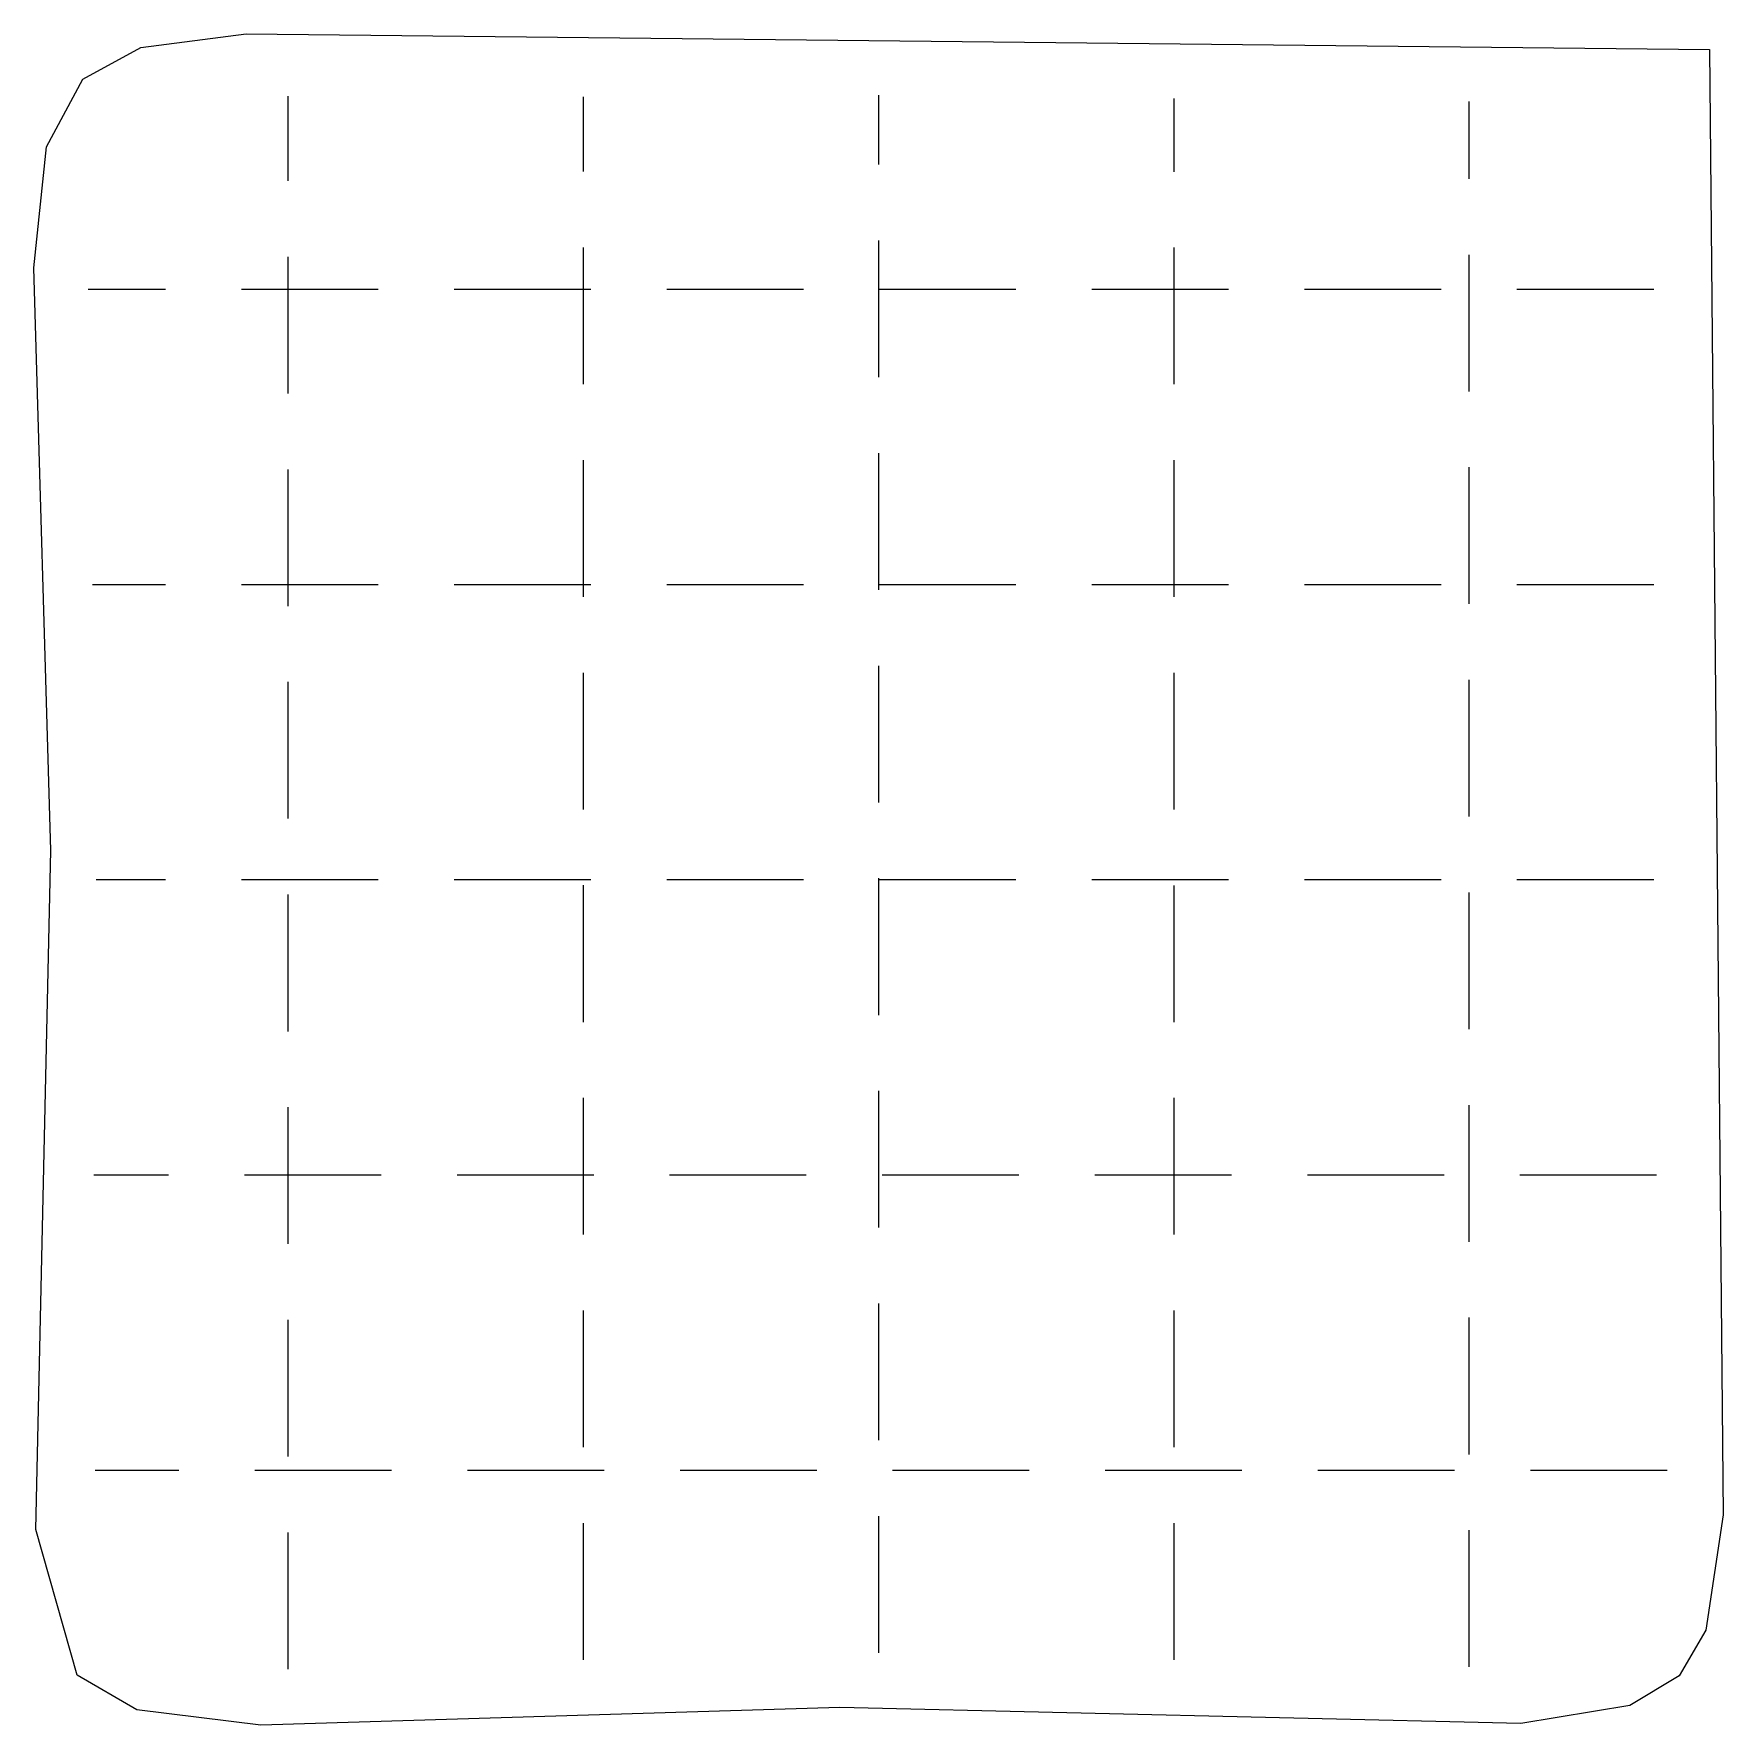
# Model space of a CAD drawing. Extents: x 0.4 to 14.7, y 0.4 to 14.8.
import ezdxf

# ---------------------------------------------------------------- set-up
doc = ezdxf.new("R2010")
doc.units = 0

msp = doc.modelspace()

# ---------------------------------------------------------------- linework, layer by layer
for p, q in [((1.34398, 14.63841), (2.236982, 14.753472)), ((1.34398, 14.63841), (2.236982, 14.753472)), ((2.236982, 14.753472), (14.626221, 14.621604)), ((2.236982, 14.753472), (14.626221, 14.621604)), ((0.852685, 14.368725), (1.34398, 14.63841)), ((0.852685, 14.368725), (1.34398, 14.63841)), ((14.626221, 14.621604), (14.742909, 2.213578)), ((14.626221, 14.621604), (14.742909, 2.213578)), ((0.546835, 13.797628), (0.852685, 14.368725)), ((0.546835, 13.797628), (0.852685, 14.368725)), ((2.592849, 14.225077), (2.592849, 14.225846)), ((2.592849, 13.900846), (2.592849, 14.225077)), ((5.092849, 13.843091), (5.092849, 14.21939)), ((7.592849, 13.814463), (7.592849, 14.23479)), ((10.092849, 13.839401), (10.092849, 14.20666)), ((12.592849, 13.859721), (12.592849, 14.1793)), ((2.592849, 13.508065), (2.592849, 13.900846)), ((0.438514, 12.771274), (0.546835, 13.797628)), ((0.438514, 12.771274), (0.546835, 13.797628)), ((5.092849, 13.586469), (5.092849, 13.843091)), ((7.592849, 13.645732), (7.592849, 13.814463)), ((10.092849, 13.585985), (10.092849, 13.839401)), ((12.592849, 13.525724), (12.592849, 13.859721)), ((5.092849, 12.5525), (5.092849, 12.9445)), ((7.592849, 12.6115), (7.592849, 13.0035)), ((10.092849, 12.5515), (10.092849, 12.9435)), ((0.582583, 7.838771), (0.438514, 12.771274)), ((0.582583, 7.838771), (0.438514, 12.771274)), ((2.592849, 12.415382), (2.592849, 12.8655)), ((12.592849, 12.4915), (12.592849, 12.8835)), ((7.592849, 11.84601), (7.592849, 12.6115)), ((0.89762, 12.592238), (1.5545, 12.592238)), ((0.89762, 12.592238), (1.5545, 12.592238)), ((2.1975, 12.592238), (2.5895, 12.592238)), ((2.5895, 12.592238), (3.3545, 12.592238)), ((3.997238, 12.592238), (4.274253, 12.592238)), ((4.274253, 12.592238), (5.1545, 12.592238)), ((5.092849, 11.7875), (5.092849, 12.5525)), ((5.797232, 12.592238), (6.026, 12.592238)), ((6.026, 12.592238), (6.9545, 12.592238)), ((7.596951, 12.592238), (7.796731, 12.592238)), ((7.796731, 12.592238), (8.59476, 12.592238)), ((8.59476, 12.592238), (8.7545, 12.592238)), ((9.3975, 12.592238), (9.7895, 12.592238)), ((9.7895, 12.592238), (10.5545, 12.592238)), ((10.092849, 11.7865), (10.092849, 12.5515)), ((11.196633, 12.592238), (11.327918, 12.592238)), ((11.327918, 12.592238), (12.3545, 12.592238)), ((12.592849, 11.7265), (12.592849, 12.4915)), ((12.997089, 12.592238), (13.033044, 12.592238)), ((13.033044, 12.592238), (13.79876, 12.592238)), ((13.79876, 12.592238), (14.1545, 12.592238)), ((2.592849, 11.708262), (2.592849, 12.415382)), ((7.592849, 10.890986), (7.592849, 11.20353)), ((2.592849, 10.725939), (2.592849, 11.065442)), ((5.092849, 10.777135), (5.092849, 11.144473)), ((10.092849, 10.742265), (10.092849, 11.14361)), ((12.592849, 10.130053), (12.592849, 11.0835)), ((7.592849, 10.04566), (7.592849, 10.890986)), ((5.092849, 9.9875), (5.092849, 10.777135)), ((10.092849, 10.740149), (10.092849, 10.742265)), ((2.592849, 9.9085), (2.592849, 10.725939)), ((10.092849, 9.9865), (10.092849, 10.740149)), ((0.93638, 10.092238), (1.5545, 10.092238)), ((0.93638, 10.092238), (1.5545, 10.092238)), ((2.1975, 10.092238), (2.5895, 10.092238)), ((2.5895, 10.092238), (3.3545, 10.092238)), ((3.997238, 10.092238), (4.274253, 10.092238)), ((4.274253, 10.092238), (5.1545, 10.092238)), ((5.797232, 10.092238), (6.026, 10.092238)), ((6.026, 10.092238), (6.9545, 10.092238)), ((7.592849, 10.0455), (7.592849, 10.04566)), ((7.596951, 10.092238), (7.796731, 10.092238)), ((7.796731, 10.092238), (8.59476, 10.092238)), ((8.59476, 10.092238), (8.7545, 10.092238)), ((9.3975, 10.092238), (9.7895, 10.092238)), ((9.7895, 10.092238), (10.5545, 10.092238)), ((11.196633, 10.092238), (11.327918, 10.092238)), ((11.327918, 10.092238), (12.3545, 10.092238)), ((12.592849, 9.926241), (12.592849, 10.130053)), ((12.997089, 10.092238), (13.033044, 10.092238)), ((13.033044, 10.092238), (13.79876, 10.092238)), ((13.79876, 10.092238), (14.1545, 10.092238)), ((5.092849, 8.88286), (5.092849, 9.3445)), ((7.592849, 8.901602), (7.592849, 9.4035)), ((10.092849, 8.882552), (10.092849, 9.3435)), ((2.592849, 9.2651), (2.592849, 9.26555)), ((2.592849, 8.754106), (2.592849, 9.2651)), ((12.592849, 8.965515), (12.592849, 9.2835)), ((5.092849, 8.187018), (5.092849, 8.88286)), ((7.592849, 8.245459), (7.592849, 8.901602)), ((10.092849, 8.185831), (10.092849, 8.882552)), ((12.592849, 8.126526), (12.592849, 8.965515)), ((2.592849, 8.108576), (2.592849, 8.754106)), ((2.592849, 8.108399), (2.592849, 8.108576)), ((12.592849, 8.126347), (12.592849, 8.126526)), ((0.456428, 2.090311), (0.582583, 7.838771)), ((0.456428, 2.090311), (0.582583, 7.838771)), ((0.966949, 7.592238), (1.254009, 7.592238)), ((0.966949, 7.592238), (1.254009, 7.592238)), ((1.254009, 7.592238), (1.5545, 7.592238)), ((2.1975, 7.592238), (2.5895, 7.592238)), ((2.5895, 7.592238), (3.3545, 7.592238)), ((3.997238, 7.592238), (4.274253, 7.592238)), ((4.274253, 7.592238), (5.1545, 7.592238)), ((5.797232, 7.592238), (6.026, 7.592238)), ((6.026, 7.592238), (6.9545, 7.592238)), ((7.592849, 6.735264), (7.592849, 7.6035)), ((7.596951, 7.592238), (7.796731, 7.592238)), ((7.796731, 7.592238), (8.59476, 7.592238)), ((8.59476, 7.592238), (8.7545, 7.592238)), ((9.3975, 7.592238), (9.7895, 7.592238)), ((9.7895, 7.592238), (10.5545, 7.592238)), ((11.196629, 7.592238), (11.327918, 7.592238)), ((11.327918, 7.592238), (12.3545, 7.592238)), ((12.997089, 7.592238), (13.033044, 7.592238)), ((13.033044, 7.592238), (13.79876, 7.592238)), ((13.79876, 7.592238), (14.1545, 7.592238)), ((2.592849, 6.360407), (2.592849, 7.4655)), ((5.092849, 6.467429), (5.092849, 7.5445)), ((10.092849, 6.466429), (10.092849, 7.5435)), ((12.592849, 6.7185), (12.592849, 7.4835)), ((7.592849, 6.5458), (7.592849, 6.735264)), ((12.592849, 6.3265), (12.592849, 6.7185)), ((5.092849, 6.465841), (5.092849, 6.467429)), ((5.092849, 6.386689), (5.092849, 6.465841)), ((7.592849, 6.540163), (7.592849, 6.5458)), ((7.592849, 6.445516), (7.592849, 6.540163)), ((10.092849, 6.386005), (10.092849, 6.466429)), ((2.592849, 6.307659), (2.592849, 6.360407)), ((5.092849, 4.9795), (5.092849, 5.7445)), ((7.592849, 5.0385), (7.592849, 5.8035)), ((10.092849, 4.9785), (10.092849, 5.7435)), ((2.592849, 5.2735), (2.592849, 5.6655)), ((12.592849, 4.9185), (12.592849, 5.6835)), ((2.592849, 4.5085), (2.592849, 5.2735)), ((0.946979, 5.092238), (1.260253, 5.092238)), ((0.946979, 5.092238), (1.260253, 5.092238)), ((1.260253, 5.092238), (1.5795, 5.092238)), ((2.2225, 5.092238), (2.6145, 5.092238)), ((2.6145, 5.092238), (3.3795, 5.092238)), ((4.022002, 5.092238), (4.371767, 5.092238)), ((4.371767, 5.092238), (5.1795, 5.092238)), ((5.821748, 5.092238), (6.419908, 5.092238)), ((6.419908, 5.092238), (6.9795, 5.092238)), ((7.592849, 4.64601), (7.592849, 5.0385)), ((7.622137, 5.092238), (7.799822, 5.092238)), ((7.799822, 5.092238), (8.60751, 5.092238)), ((8.60751, 5.092238), (8.7795, 5.092238)), ((9.4225, 5.092238), (10.1875, 5.092238)), ((10.1875, 5.092238), (10.5795, 5.092238)), ((11.222308, 5.092238), (11.303297, 5.092238)), ((11.303297, 5.092238), (12.3795, 5.092238)), ((13.0225, 5.092238), (13.4145, 5.092238)), ((13.4145, 5.092238), (14.1795, 5.092238)), ((5.092849, 4.5875), (5.092849, 4.9795)), ((10.092849, 4.5865), (10.092849, 4.9785)), ((12.592849, 4.5265), (12.592849, 4.9185)), ((5.092849, 3.520404), (5.092849, 3.9445)), ((7.592849, 4.002741), (7.592849, 4.003634)), ((7.592849, 3.808293), (7.592849, 4.002741)), ((10.092849, 3.563764), (10.092849, 3.943579)), ((12.592849, 3.010833), (12.592849, 3.8835)), ((2.592849, 3.20375), (2.592849, 3.865474)), ((7.592849, 2.845707), (7.592849, 3.808293)), ((5.092849, 2.786892), (5.092849, 3.520404)), ((10.092849, 2.7865), (10.092849, 3.563764)), ((2.592849, 2.708283), (2.592849, 3.20375)), ((12.592849, 2.725967), (12.592849, 3.010833)), ((0.958433, 2.592238), (0.981713, 2.592238)), ((0.958433, 2.592238), (0.981713, 2.592238)), ((0.981713, 2.592238), (1.280646, 2.592238)), ((1.280646, 2.592238), (1.6675, 2.592238)), ((2.3105, 2.592238), (2.7025, 2.592238)), ((2.7025, 2.592238), (3.4675, 2.592238)), ((4.109999, 2.592238), (4.660318, 2.592238)), ((4.660318, 2.592238), (5.2675, 2.592238)), ((5.910441, 2.592238), (6.429093, 2.592238)), ((6.429093, 2.592238), (7.0675, 2.592238)), ((7.7105, 2.592238), (8.1025, 2.592238)), ((8.1025, 2.592238), (8.8675, 2.592238)), ((9.5105, 2.592238), (10.2755, 2.592238)), ((10.2755, 2.592238), (10.6675, 2.592238)), ((11.309987, 2.592238), (11.400521, 2.592238)), ((11.400521, 2.592238), (12.467153, 2.592238)), ((12.467153, 2.592238), (12.467705, 2.592238)), ((13.110177, 2.592238), (13.339, 2.592238)), ((13.339, 2.592238), (14.2675, 2.592238)), ((7.592849, 1.8115), (7.592849, 2.2035)), ((14.742909, 2.213578), (14.596366, 1.237157)), ((14.742909, 2.213578), (14.596366, 1.237157)), ((0.806799, 0.85731), (0.456428, 2.090311)), ((0.806799, 0.85731), (0.456428, 2.090311)), ((2.592849, 1.428173), (2.592849, 2.0655)), ((5.092849, 1.42522), (5.092849, 2.1445)), ((10.092849, 1.425505), (10.092849, 2.1435)), ((12.592849, 1.428582), (12.592849, 2.0835)), ((14.729943, 2.105043), (14.729943, 2.105043)), ((14.730168, 2.106802), (14.730168, 2.106802)), ((7.592849, 1.04601), (7.592849, 1.8115)), ((7.592849, 1.04601), (7.592849, 1.8115)), ((2.592849, 0.908173), (2.592849, 1.428173)), ((2.592849, 0.908173), (2.592849, 1.428173)), ((5.092849, 0.987358), (5.092849, 1.42522)), ((5.092849, 0.987358), (5.092849, 1.42522)), ((10.092849, 0.986111), (10.092849, 1.425505)), ((10.092849, 0.986111), (10.092849, 1.425505)), ((12.592849, 0.925868), (12.592849, 1.428582)), ((12.592849, 0.925868), (12.592849, 1.428582)), ((14.596366, 1.237157), (14.371046, 0.849663)), ((14.596366, 1.237157), (14.371046, 0.849663)), ((1.309874, 0.563244), (0.806799, 0.85731)), ((1.309874, 0.563244), (0.806799, 0.85731)), ((14.371046, 0.849663), (13.952339, 0.600381)), ((14.371046, 0.849663), (13.952339, 0.600381)), ((7.263094, 0.582505), (2.361998, 0.433098)), ((7.263094, 0.582505), (2.361998, 0.433098)), ((13.030008, 0.446304), (7.263094, 0.582505)), ((13.030008, 0.446304), (7.263094, 0.582505)), ((13.952339, 0.600381), (13.030008, 0.446304)), ((13.952339, 0.600381), (13.030008, 0.446304)), ((2.361998, 0.433098), (1.309874, 0.563244)), ((2.361998, 0.433098), (1.309874, 0.563244)), ((2.361998, 0.433098), (2.361998, 0.433098)), ((2.361998, 0.433098), (2.361998, 0.433098))]:
    msp.add_line(p, q)

doc.saveas('drawing.dxf')
